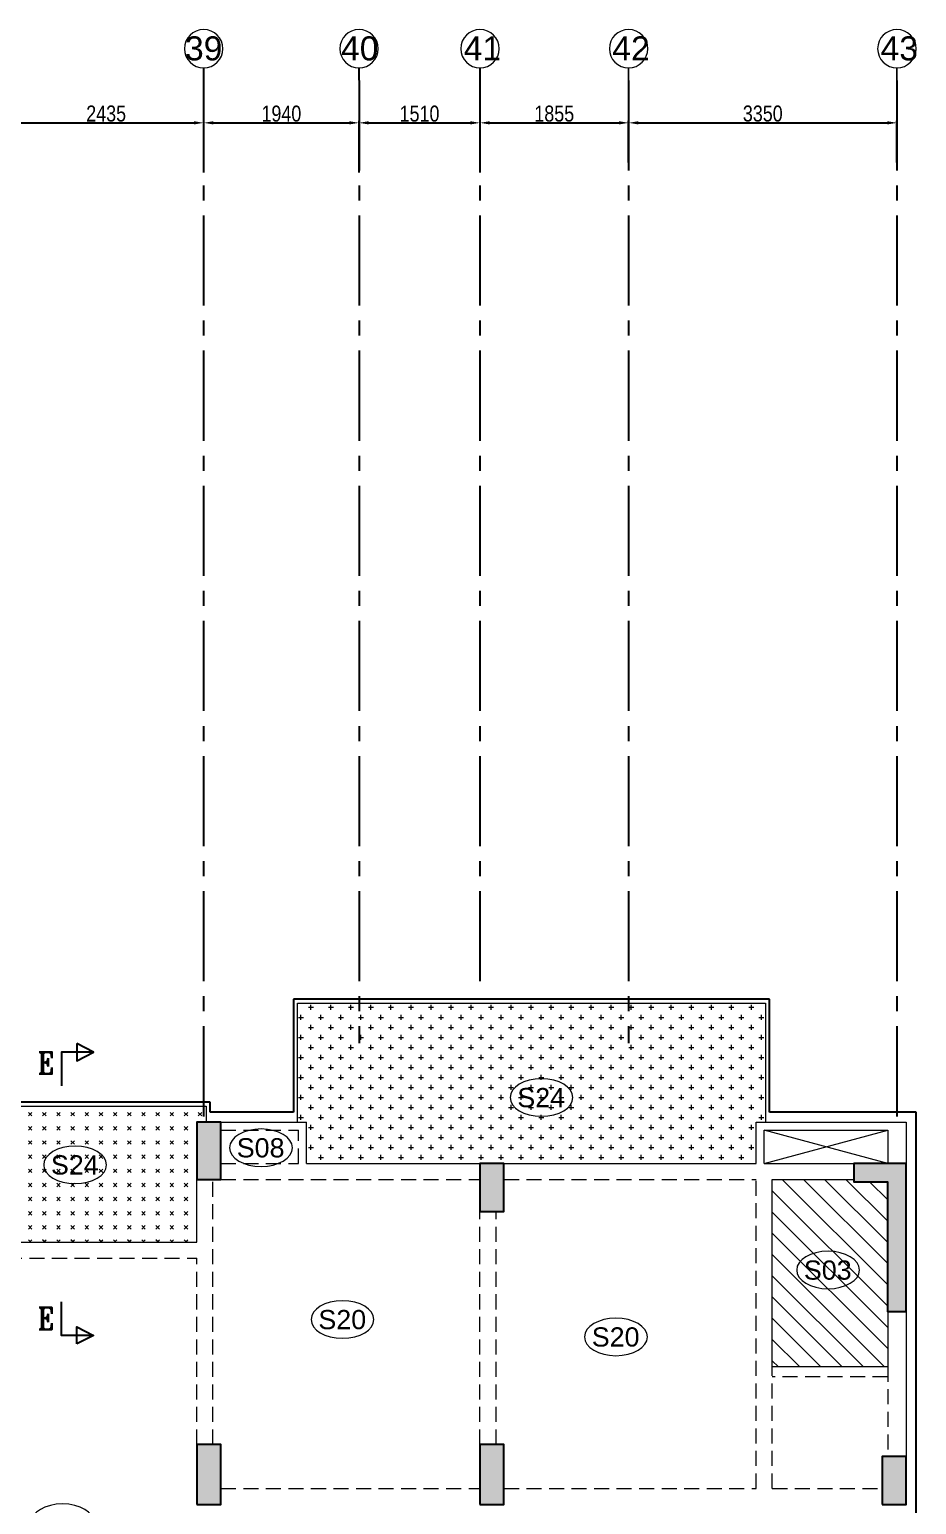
# Model space of a CAD drawing. Header units: millimetres. Extents: x 1255966 to 1543012, y 318612 to 465611.
# Drawn here: x 1323877 to 1334952, y 351983 to 370403 of the extents above; entities that cross this region are included whole.
import ezdxf
from ezdxf.enums import TextEntityAlignment as Align

# ---------------------------------------------------------------- set-up
doc = ezdxf.new("R2010")
doc.units = ezdxf.units.MM
doc.header["$LTSCALE"] = 500
doc.header["$MEASUREMENT"] = 0
doc.header["$PDMODE"] = 34
doc.linetypes.add('HIDDEN', pattern=[0.375, 0.25, -0.125])
doc.linetypes.add('Site$0$CENTER2', pattern=[1.125, 0.75, -0.125, 0.125, -0.125])
doc.layers.get('Defpoints').update_dxf_attribs({"lineweight": 0})
for name, color, linetype, lineweight in [('CALL', 1, 'Continuous', 18), ('CUT OUT', 1, 'Continuous', 13), ('GRID NO.', 7, 'Continuous', 20), ('HATCH', 1, 'Continuous', 5), ('TEXT 01', 3, 'Continuous', 15), ('TOWER AREA BEAM..', 3, 'Continuous', 20), ('TOWER COL HATCH', 253, 'Continuous', 20)]:
    doc.layers.add(name, color=color, linetype=linetype, lineweight=lineweight)
for name, color, linetype in [('GLASS', 5, 'Continuous'), ('GRID', 7, 'Continuous'), ('GRID DIM', 7, 'Continuous'), ('S-FRAMING PLAN', 4, 'Continuous'), ('sec', 31, 'Continuous'), ('TEXT-20', 3, 'Continuous'), ('TOWER AREA COLUMN.', 6, 'Continuous')]:
    doc.layers.add(name, color=color, linetype=linetype)
doc.layers.add('PROJECTION', color=7, linetype='HIDDEN', true_color=0xff4000)
doc.styles.add('ABHI', font='arial.ttf')
doc.styles.add('D50', font='arial.ttf', dxfattribs={"width": 0.8})
doc.styles.add('RT', font='romant.shx', dxfattribs={"height": 8})
doc.dimstyles.new('INNER DIM', dxfattribs={"dimtxt": 200, "dimasz": 120, "dimexe": 25, "dimexo": 25, "dimgap": 12, "dimtad": 1, "dimdec": 0, "dimrnd": 5, "dimzin": 0, "dimdsep": 46, "dimtxsty": 'D50', "dimcen": 0.09, "dimdle": 25, "dimclrt": 6, "dimadec": 0, "dimazin": 0, "dimtfac": 1, "dimtdec": 0, "dimtofl": 0, "dimtmove": 1, "dimatfit": 3, "dimfxl": 75, "dimtolj": 1, "dimtzin": 0, "dimarcsym": 0})

# ---------------------------------------------------------------- blocks, each defined once
blk = doc.blocks.new('GRID MARK')
at = {"layer": 'GRID NO.', "const_width": 50}
blk.add_lwpolyline([(0, -541), (0, -891)], dxfattribs=at)
at = {"layer": 'GRID NO.'}
blk.add_circle((0, 0), 541, dxfattribs=at)
at = {"layer": 'GRID NO.', "style": 'D50', "width": 0.8}
blk.add_attdef('Y1', text='', height=500, dxfattribs=at).set_placement((-33, -267), align=Align.CENTER)
blk = doc.blocks.new('*D160')
at = {"layer": 'Defpoints', "color": 0, "linetype": 'Continuous', "transparency": 16777216}
for p in [(1326052, 369237), (1323617, 368592), (1326052, 368592)]:
    blk.add_point(p, dxfattribs=at)
at = {"layer": 'GRID DIM', "color": 0, "linetype": 'Continuous', "lineweight": -2, "transparency": 16777216}
for p, q in [((1323617, 368617), (1323617, 369262)), ((1326052, 368617), (1326052, 369262))]:
    blk.add_line(p, q, dxfattribs=at)
at = {"layer": 'GRID DIM', "linetype": 'Continuous', "lineweight": -2, "transparency": 16777216}
blk.add_line((1323737, 369237), (1325932, 369237), dxfattribs=at)
at = {"layer": 'GRID DIM', "linetype": 'Continuous', "transparency": 16777216}
for points in [[(1323737, 369257), (1323737, 369217), (1323617, 369237)], [(1325932, 369257), (1325932, 369217), (1326052, 369237)]]:
    blk.add_solid(points, dxfattribs=at)
at = {"layer": 'GRID DIM', "linetype": 'Continuous', "transparency": 16777216, "insert": (1324834, 369352), "char_height": 200, "attachment_point": 5, "style": 'D50'}
blk.add_mtext('\\A1;2435', dxfattribs=at)
blk = doc.blocks.new('*D161')
at = {"layer": 'Defpoints', "color": 0, "linetype": 'Continuous', "transparency": 16777216}
for p in [(1327992, 369237), (1326052, 368592), (1327992, 368592)]:
    blk.add_point(p, dxfattribs=at)
at = {"layer": 'GRID DIM', "color": 0, "linetype": 'Continuous', "lineweight": -2, "transparency": 16777216}
for p, q in [((1326052, 368617), (1326052, 369262)), ((1327992, 368617), (1327992, 369262))]:
    blk.add_line(p, q, dxfattribs=at)
at = {"layer": 'GRID DIM', "linetype": 'Continuous', "lineweight": -2, "transparency": 16777216}
blk.add_line((1326172, 369237), (1327872, 369237), dxfattribs=at)
at = {"layer": 'GRID DIM', "linetype": 'Continuous', "transparency": 16777216}
for points in [[(1326172, 369257), (1326172, 369217), (1326052, 369237)], [(1327872, 369257), (1327872, 369217), (1327992, 369237)]]:
    blk.add_solid(points, dxfattribs=at)
at = {"layer": 'GRID DIM', "linetype": 'Continuous', "transparency": 16777216, "insert": (1327022, 369351), "char_height": 200, "attachment_point": 5, "style": 'D50'}
blk.add_mtext('\\A1;1940', dxfattribs=at)
blk = doc.blocks.new('*D162')
at = {"layer": 'Defpoints', "color": 0, "linetype": 'Continuous', "transparency": 16777216}
for p in [(1329502, 369237), (1327992, 368592), (1329502, 368592)]:
    blk.add_point(p, dxfattribs=at)
at = {"layer": 'GRID DIM', "color": 0, "linetype": 'Continuous', "lineweight": -2, "transparency": 16777216}
for p, q in [((1327992, 368617), (1327992, 369262)), ((1329502, 368617), (1329502, 369262))]:
    blk.add_line(p, q, dxfattribs=at)
at = {"layer": 'GRID DIM', "linetype": 'Continuous', "lineweight": -2, "transparency": 16777216}
blk.add_line((1328112, 369237), (1329382, 369237), dxfattribs=at)
at = {"layer": 'GRID DIM', "linetype": 'Continuous', "transparency": 16777216}
for points in [[(1328112, 369257), (1328112, 369217), (1327992, 369237)], [(1329382, 369257), (1329382, 369217), (1329502, 369237)]]:
    blk.add_solid(points, dxfattribs=at)
at = {"layer": 'GRID DIM', "linetype": 'Continuous', "transparency": 16777216, "insert": (1328747, 369351), "char_height": 200, "attachment_point": 5, "style": 'D50'}
blk.add_mtext('\\A1;1510', dxfattribs=at)
blk = doc.blocks.new('*D163')
at = {"layer": 'Defpoints', "color": 0, "linetype": 'Continuous', "transparency": 16777216}
for p in [(1331357, 369237), (1329502, 368592), (1331357, 368716)]:
    blk.add_point(p, dxfattribs=at)
at = {"layer": 'GRID DIM', "color": 0, "linetype": 'Continuous', "lineweight": -2, "transparency": 16777216}
for p, q in [((1329502, 368617), (1329502, 369262)), ((1331357, 368741), (1331357, 369262))]:
    blk.add_line(p, q, dxfattribs=at)
at = {"layer": 'GRID DIM', "linetype": 'Continuous', "lineweight": -2, "transparency": 16777216}
blk.add_line((1329622, 369237), (1331237, 369237), dxfattribs=at)
at = {"layer": 'GRID DIM', "linetype": 'Continuous', "transparency": 16777216}
for points in [[(1329622, 369257), (1329622, 369217), (1329502, 369237)], [(1331237, 369257), (1331237, 369217), (1331357, 369237)]]:
    blk.add_solid(points, dxfattribs=at)
at = {"layer": 'GRID DIM', "linetype": 'Continuous', "transparency": 16777216, "insert": (1330429, 369351), "char_height": 200, "attachment_point": 5, "style": 'D50'}
blk.add_mtext('\\A1;1855', dxfattribs=at)
blk = doc.blocks.new('*D164')
at = {"layer": 'Defpoints', "color": 0, "linetype": 'Continuous', "transparency": 16777216}
for p in [(1334707, 369237), (1331357, 368716), (1334707, 368716)]:
    blk.add_point(p, dxfattribs=at)
at = {"layer": 'GRID DIM', "color": 0, "linetype": 'Continuous', "lineweight": -2, "transparency": 16777216}
for p, q in [((1331357, 368741), (1331357, 369262)), ((1334707, 368741), (1334707, 369262))]:
    blk.add_line(p, q, dxfattribs=at)
at = {"layer": 'GRID DIM', "linetype": 'Continuous', "lineweight": -2, "transparency": 16777216}
blk.add_line((1331477, 369237), (1334587, 369237), dxfattribs=at)
at = {"layer": 'GRID DIM', "linetype": 'Continuous', "transparency": 16777216}
for points in [[(1331477, 369257), (1331477, 369217), (1331357, 369237)], [(1334587, 369257), (1334587, 369217), (1334707, 369237)]]:
    blk.add_solid(points, dxfattribs=at)
at = {"layer": 'GRID DIM', "linetype": 'Continuous', "transparency": 16777216, "insert": (1333032, 369352), "char_height": 200, "attachment_point": 5, "style": 'D50'}
blk.add_mtext('\\A1;3350', dxfattribs=at)
blk = doc.blocks.new('A$Ca8bcdc7a')
at = {"layer": 'HATCH', "ltscale": 10}
h = blk.add_hatch(dxfattribs=at)
h.set_pattern_fill('CROSS', color=1, scale=500, angle=90)
h.set_pattern_definition([(90, (-1381890.62, -304839.69), (-125, 125), [62.5, -187.5]), (180, (-1381859.37, -304808.44), (-125, -125), [62.5, -187.5])])
h.paths.add_polyline_path([(-11230, -1285), (-10930, -1285), (-8765, -1285), (-8765, -770), (-8650, -770), (-8650, -389), (-8650, 715), (-14495, 715), (-14495, -770), (-14380, -770), (-14380, -1285)])
h = blk.add_hatch(dxfattribs=at)
h.set_pattern_fill('CROSS', color=1, scale=500, angle=45)
h.set_pattern_definition([(45, (-1381890.62, -304839.69), (0, 176.776695), [62.5, -187.5]), (135, (-1381846.42, -304839.69), (-176.776695, 1e-14), [62.5, -187.5])])
h.paths.add_polyline_path([(-7395, -2270), (-3880, -2270), (-3880, -570), (-7510, -570), (-7510, -770), (-7395, -770)])
h = blk.add_hatch(dxfattribs=at)
h.set_pattern_fill('ANSI31', color=1, scale=1500)
h.set_pattern_definition([(45, (-1381890.62, -304839.69), (-132.582521, 132.582521), [])])
h.paths.add_polyline_path([(-14580, -3825), (-14580, -1485), (-15600, -1485), (-15600, -1515), (-16020, -1515), (-16020, -3135), (-16020, -3825)])
at = {"layer": 'CUT OUT', "color": 1, "ltscale": 10}
for p, q in [((-16020, -1285), (-14480, -870)), ((-14480, -1285), (-16020, -870))]:
    blk.add_line(p, q, dxfattribs=at)
at = {"layer": 'S-FRAMING PLAN', "color": 3, "linetype": 'ByBlock', "lineweight": 20, "ltscale": 10}
for p, q in [((-8650, -770), (-8650, -389)), ((-14380, -770), (-16250, -770)), ((-16250, -770), (-16250, -1285)), ((-14480, -870), (-16020, -870)), ((-16020, -870), (-16020, -1285)), ((-14480, -1285), (-14480, -870)), ((-14380, -1285), (-14380, -770)), ((-8765, -1285), (-8765, -770)), ((-7695, -770), (-8765, -770)), ((-14480, -1285), (-15600, -1285)), ((-11230, -1285), (-14380, -1285)), ((-8765, -1285), (-10930, -1285)), ((-14580, -1485), (-15600, -1485)), ((-14580, -3825), (-14580, -1485)), ((-7395, -2270), (-7395, -1485)), ((-4180, -2270), (-7395, -2270)), ((-16250, -3135), (-16250, -4945)), ((-16020, -3135), (-16020, -3825)), ((-16020, -3825), (-14580, -3825))]:
    blk.add_line(p, q, dxfattribs=at)
for points in [[(-8650, -417), (-8650, 715), (-14495, 715), (-14495, -770)], [(-3880, -2270), (-3880, -570), (-7510, -570), (-7510, -770)]]:
    blk.add_lwpolyline(points, dxfattribs=at)
at = {"layer": 'TOWER AREA BEAM..', "color": 3, "linetype": 'HIDDEN', "ltscale": 1.5}
for p, q in [((-8665, -1285), (-8665, -870)), ((-7695, -870), (-8665, -870)), ((-7695, -1285), (-8665, -1285)), ((-11230, -1485), (-14380, -1485)), ((-14380, -5345), (-14380, -1485)), ((-7695, -1485), (-10930, -1485)), ((-7595, -4795), (-7595, -1485)), ((-11130, -4795), (-11130, -1885)), ((-10930, -4795), (-10930, -1885)), ((-7395, -4795), (-7395, -2470)), ((-4180, -2470), (-7395, -2470)), ((-16020, -3825), (-16020, -4945)), ((-14580, -5345), (-14580, -3825)), ((-16020, -3950), (-14580, -3950)), ((-14580, -5345), (-15950, -5345)), ((-11230, -5345), (-14380, -5345)), ((-7695, -5345), (-10930, -5345))]:
    blk.add_line(p, q, dxfattribs=at)
blk = doc.blocks.new('3tgra')
at = {"layer": 'TOWER COL HATCH'}
h = blk.add_hatch(color=253, dxfattribs=at)
h.dxf.hatch_style = 1
h.paths.add_polyline_path([(1374496, 84657), (1374196, 84657), (1374196, 85372), (1374496, 85372)])
h = blk.add_hatch(color=253, dxfattribs=at)
h.dxf.hatch_style = 1
h.paths.add_polyline_path([(1365641, 83007), (1365641, 84857), (1366291, 84857), (1366291, 84627), (1365871, 84627), (1365871, 83007)])
h = blk.add_hatch(color=253, dxfattribs=at)
h.dxf.hatch_style = 1
h.paths.add_polyline_path([(1370961, 84257), (1370661, 84257), (1370661, 84857), (1370961, 84857)])
h = blk.add_hatch(color=253, dxfattribs=at)
h.dxf.hatch_style = 1
h.paths.add_polyline_path([(1370961, 80597), (1370661, 80597), (1370661, 81347), (1370961, 81347)])
h = blk.add_hatch(color=253, dxfattribs=at)
h.dxf.hatch_style = 1
h.paths.add_polyline_path([(1374496, 80597), (1374196, 80597), (1374196, 81347), (1374496, 81347)])
h = blk.add_hatch(color=253, dxfattribs=at)
h.dxf.hatch_style = 1
h.paths.add_polyline_path([(1365941, 80597), (1365641, 80597), (1365641, 81197), (1365941, 81197)])
at = {"layer": 'TOWER AREA COLUMN.', "color": 4}
for points in [[(1374496, 84657), (1374196, 84657), (1374196, 85372), (1374496, 85372)], [(1370961, 84257), (1370661, 84257), (1370661, 84857), (1370961, 84857)], [(1370961, 80597), (1370661, 80597), (1370661, 81347), (1370961, 81347)], [(1374496, 80597), (1374196, 80597), (1374196, 81347), (1374496, 81347)], [(1365941, 80597), (1365641, 80597), (1365641, 81197), (1365941, 81197)]]:
    blk.add_lwpolyline(points, close=True, dxfattribs=at)
blk.add_lwpolyline([(1365641, 83007), (1365641, 84857), (1366291, 84857), (1366291, 84627), (1365871, 84627), (1365871, 83007), (1365641, 83007)], dxfattribs=at)

msp = doc.modelspace()

# ---------------------------------------------------------------- linework, layer by layer
at = {"layer": 'CALL', "color": 200, "linetype": 'Continuous', "ltscale": 10, "extrusion": (0, 0, -1)}
for centre in [(1330269.4, 357065), (1326767.5, 356438.1), (1324446.3, 356224), (1333847.9, 354911.1), (1327785.4, 354292.9), (1331198.8, 354076), (1324289.9, 351756.5, 1.8)]:
    msp.add_ellipse(centre, major_axis=(-392.2, 0), ratio=0.597584, dxfattribs=at)
at = {"layer": 'GRID', "color": 16, "linetype": 'Site$0$CENTER2', "ltscale": 3}
for points in [[(1326051.6, 369767.3), (1326051.6, 356758.1)], [(1327991.6, 369767.3), (1327991.6, 357743.1)], [(1329501.6, 369767.3), (1329501.6, 358458.1)], [(1331356.6, 369767.3), (1331356.6, 357743.1)], [(1334706.6, 369767.3), (1334706.6, 356758.1)]]:
    msp.add_lwpolyline(points, dxfattribs=at)
at = {"layer": 'PROJECTION', "ltscale": 750}
msp.add_lwpolyline([(1334946.6, 347593.1), (1334946.6, 356883.1), (1333116.6, 356883.1), (1333116.6, 358293.1), (1327171.6, 358293.1), (1327171.6, 356883.1), (1326131.6, 356883.1), (1326131.6, 357008.1), (1322326.6, 357008.1), (1322326.6, 352262.9), (1320366.6, 352262.9)], dxfattribs=at)
at = {"layer": 'sec', "color": 4}
for points in [[(1324468, 357739.4), (1324468, 357525.1), (1324676.7, 357632.2), (1324468, 357739.4)], [(1324676.7, 357632.2), (1324277.8, 357632.2), (1324277.8, 357212.2)], [(1324676.7, 354095), (1324277.8, 354095), (1324277.8, 354515)], [(1324468, 353987.8), (1324468, 354202.1), (1324676.7, 354095), (1324468, 353987.8)]]:
    msp.add_lwpolyline(points, dxfattribs=at)

# ---------------------------------------------------------------- block references
at = {"layer": 'CUT OUT', "color": 4, "xscale": -1}
msp.add_blockref('3tgra', (2700462.2, 271386.2), dxfattribs=at)
at = {"layer": 'GLASS', "color": 4, "ltscale": 10, "xscale": -1}
msp.add_blockref('A$Ca8bcdc7a', (1318571.6, 357527.7), dxfattribs=at)
at = {"layer": 'GRID NO.'}
ref = msp.add_blockref('GRID MARK', (1326051.6, 370162.6), dxfattribs=dict(at, xscale=-0.4435200000032785, yscale=0.4435200000032785, zscale=0.4435200000032785))
ref.add_attrib('Y1', '39', dxfattribs={"height": 300, "style": 'D50'}).set_placement((1326052, 370017), align=Align.CENTER)
ref = msp.add_blockref('GRID MARK', (1327991.6, 370162.6), dxfattribs=dict(at, xscale=-0.4435200000032785, yscale=0.4435200000032785, zscale=0.4435200000032785))
ref.add_attrib('Y1', '40', dxfattribs={"height": 300, "style": 'D50'}).set_placement((1328000.4, 370017), align=Align.CENTER)
ref = msp.add_blockref('GRID MARK', (1329501.6, 370162.6), dxfattribs=dict(at, xscale=-0.4435200000032785, yscale=0.4435200000032785, zscale=0.4435200000032785))
ref.add_attrib('Y1', '41', dxfattribs={"height": 300, "style": 'D50'}).set_placement((1329531.9, 370017), align=Align.CENTER)
ref = msp.add_blockref('GRID MARK', (1331356.6, 370162.6), dxfattribs=dict(at, xscale=-0.4435200000032785, yscale=0.4435200000032785, zscale=0.4435200000032785))
ref.add_attrib('Y1', '42', dxfattribs={"height": 300, "style": 'D50'}).set_placement((1331386.9, 370017), align=Align.CENTER)
ref = msp.add_blockref('GRID MARK', (1334706.6, 370162.6), dxfattribs=dict(at, xscale=-0.4435200000032785, yscale=0.4435200000032785, zscale=0.4435200000032785))
ref.add_attrib('Y1', '43', dxfattribs={"height": 300, "style": 'D50'}).set_placement((1334736.9, 370017), align=Align.CENTER)

# ---------------------------------------------------------------- texts
at = {"layer": 'TEXT 01', "color": 2, "linetype": 'Continuous', "style": 'ABHI'}
for s, p in [('S24', (1329967.8, 356944.4, 0)), ('S08', (1326464.4, 356317.5, 0)), ('S24', (1324144.6, 356103.4, 0)), ('S03', (1333545.3, 354790.5, 0)), ('S20', (1327483.7, 354172.3, 0)), ('S20', (1330897, 353955.4, 0))]:
    msp.add_text(s, height=240, dxfattribs=at).set_placement(p)
at = {"layer": 'TEXT-20', "color": 4, "lineweight": 20, "ltscale": 0.2, "style": 'RT', "width": 0.85}
for p in [(1323979.5, 357361.1), (1323979.5, 354169.4)]:
    msp.add_text('E', height=272.2, dxfattribs=at).set_placement(p)

# ---------------------------------------------------------------- dimensions: what is measured, and where the dimension line sits
at = {"layer": 'GRID DIM', "color": 0, "linetype": 'Continuous'}
for base, p1, p2, picture, middle in [((1326051.6, 369237.4), (1323616.6, 368591.5), (1326051.6, 368591.5), '*D160', (1324834.1, 369351.6)), ((1327991.6, 369237.4), (1326051.6, 368591.5), (1327991.6, 368591.5), '*D161', (1327021.6, 369351.5)), ((1329501.6, 369237.4), (1327991.6, 368591.5), (1329501.6, 368591.5), '*D162', (1328746.6, 369351.5)), ((1331356.6, 369237.4), (1329501.6, 368591.5), (1331356.6, 368715.6), '*D163', (1330429.1, 369351.5)), ((1334706.6, 369237.4), (1331356.6, 368715.6), (1334706.6, 368715.6), '*D164', (1333031.6, 369351.6))]:
    dim = msp.add_linear_dim(base=base, p1=p1, p2=p2, dimstyle='INNER DIM', override={"dimclrd": 256, "dimclrt": 256}, dxfattribs=at)
    dim.commit()
    dim.dimension.update_dxf_attribs({"geometry": picture, "text_midpoint": middle})

doc.saveas('drawing.dxf')
